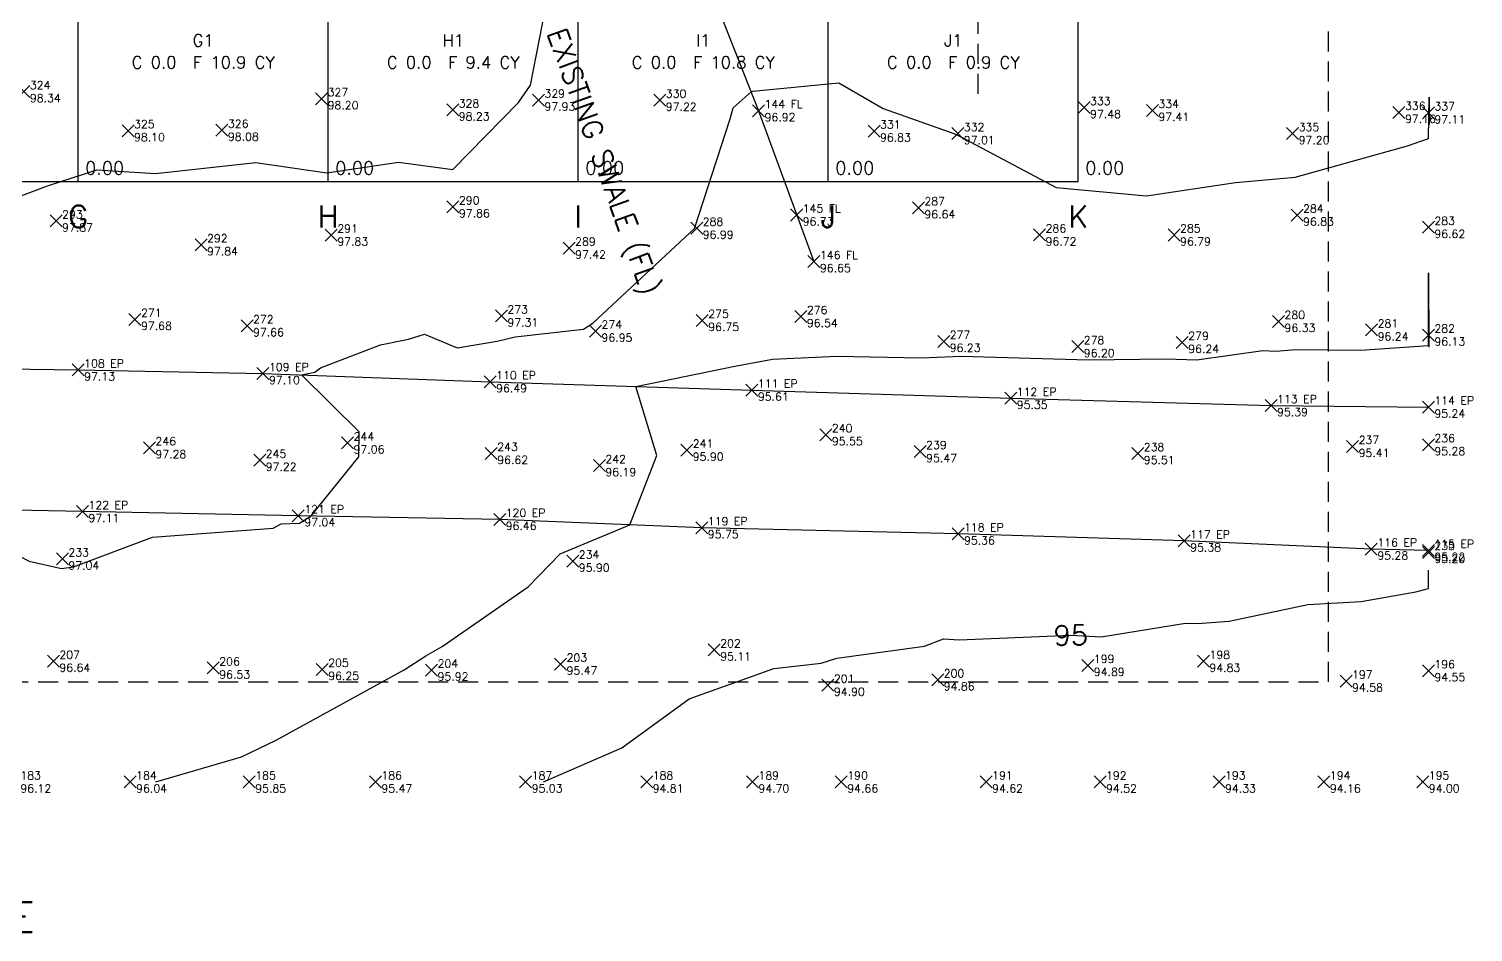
# Model space of a CAD drawing. Extents: x 4979 to 5775, y 4910 to 5221.
# Drawn here: x 5160.1 to 5304.5, y 4935 to 5025.2 of the extents above; entities that cross this region are included whole.
import ezdxf
from ezdxf.enums import TextEntityAlignment as Align

# ---------------------------------------------------------------- set-up
doc = ezdxf.new("R2010")
doc.units = 0
doc.header["$LTSCALE"] = 4
doc.header["$MEASUREMENT"] = 0
doc.header["$PDMODE"] = 3
doc.header["$PDSIZE"] = 0.6
doc.linetypes.add('DASHED', pattern=[0.75, 0.5, -0.25])
for name, color, linetype in [('C-ANNO-TEXT', 7, 'CONTINUOUS'), ('C-VOL-GRID', 8, 'CONTINUOUS'), ('C-VOL-SECT', 5, 'DASHED'), ('V-BNDY', 7, 'DASHED'), ('V-TOPO-BRKL', 6, 'CONTINUOUS'), ('V-TOPO-MAJR', 8, 'CONTINUOUS'), ('V-TOPO-MINR', 9, 'CONTINUOUS'), ('V-TOPO-PNTS', 7, 'CONTINUOUS')]:
    doc.layers.add(name, color=color, linetype=linetype)
doc.styles.add('ROMANS', font='romans')

msp = doc.modelspace()

# ---------------------------------------------------------------- linework, layer by layer
at = {"layer": 'C-VOL-GRID'}
for p, q in [((5165, 5010), (5165, 5180)), ((5190, 5010), (5190, 5180)), ((5215, 5010), (5215, 5180)), ((5240, 5010), (5240, 5180)), ((5265, 5010), (5265, 5180)), ((5015, 5010), (5265, 5010))]:
    msp.add_line(p, q, dxfattribs=at)
at = {"layer": 'C-VOL-SECT'}
for p, q in [((5190, 5018.75), (5190, 5179.75)), ((5240, 5018.75), (5240, 5179.75)), ((5255, 5018.75), (5255, 5179.75))]:
    msp.add_line(p, q, dxfattribs=at)
at = {"layer": 'V-BNDY'}
msp.add_lwpolyline([(4990, 4960), (5290, 4960), (5290, 5180), (4990, 5180)], close=True, dxfattribs=at)
at = {"layer": 'V-TOPO-BRKL'}
for points in [[(5164.87, 5190, 108.345), (5168.126, 5175.75, 105.844), (5170.219, 5161.844, 104.744), (5174.157, 5147.98, 104.078), (5178.161, 5134.657, 103.525), (5182.09, 5123.37, 103.007), (5186.531, 5111.389, 102.279), (5193.172, 5097.186, 101.203), (5199.841, 5083.99, 100.179), (5207.923, 5070.053, 99.312), (5214.448, 5056.542, 98.689), (5221.255, 5044.797, 98.251), (5227.669, 5030.687, 97.488), (5233.031, 5017.073, 96.922), (5236.84, 5006.65, 96.727), (5238.565, 5002, 96.648)], [(4980, 4988.635, 99.144), (5005.07, 4989.407, 99.15), (5029.261, 4990.33, 98.6), (5048.581, 4990.912, 98.152), (5074.745, 4991.001, 97.848), (5094.064, 4991.691, 97.7), (5112.224, 4991.36, 97.383), (5138.514, 4991.56, 97.052), (5165.005, 4991.167, 97.129), (5183.478, 4990.809, 97.104), (5206.196, 4989.987, 96.493), (5232.363, 4989.153, 95.607), (5258.246, 4988.333, 95.347), (5284.271, 4987.609, 95.39), (5300, 4987.462, 95.237)], [(5300, 4973.135, 95.219), (5294.297, 4973.274, 95.279), (5275.587, 4974.087, 95.382), (5252.971, 4974.786, 95.365), (5227.358, 4975.404, 95.746), (5207.145, 4976.236, 96.46), (5187.013, 4976.6, 97.037), (5165.436, 4977.022, 97.107), (5143.361, 4977.452, 97.017), (5117.314, 4977.532, 97.273), (5096.217, 4977.233, 97.631), (5075.786, 4977.328, 97.86), (5052.42, 4976.768, 98.06), (5027.035, 4976.232, 98.644), (5000.178, 4975.259, 99.196), (4980, 4974.649, 99.139)]]:
    msp.add_polyline3d(points, dxfattribs=at)
at = {"layer": 'V-TOPO-MAJR', "elevation": 95}
msp.add_lwpolyline([(5211.5107, 4950), (5219.3485, 4953.412), (5226.0884, 4958.2959), (5234.5681, 4961.3436), (5239.2989, 4961.8579), (5240.8662, 4962.3639), (5249.6116, 4963.5651), (5251.511, 4964.2888), (5253.0767, 4964.2063), (5264.2468, 4964.6649), (5267.2895, 4964.511), (5275.7229, 4965.8784), (5276.9116, 4965.8225), (5280.0765, 4966.0666), (5287.9342, 4967.7234), (5293.2953, 4968.0381), (5298.7565, 4969.0086), (5300, 4969.3385), (5300.0126, 4971.1756)], dxfattribs=at)
at = {"layer": 'V-TOPO-MINR'}
for points, elevation in [([(5155.1023, 5007.0149), (5161.9265, 5009.5502), (5166.8684, 5011.1629), (5172.728, 5010.794), (5182.754, 5011.8875), (5189.8685, 5010.8708), (5197.03, 5011.9404), (5202.4625, 5011.1852), (5209.0377, 5017.9022), (5210.2234, 5019.6178), (5212.0184, 5028.8437)], 98), ([(5154.9015, 4974.7264), (5160.0905, 4972.0502), (5163.3442, 4971.3404), (5164.5243, 4971.4957), (5172.4493, 4974.4705), (5184.501, 4975.3553), (5185.2901, 4975.7942), (5187.1257, 4975.8757), (5188.304, 4976.5767), (5193.061, 4982.4989), (5193.091, 4984.979), (5187.3449, 4990.6691), (5188.6593, 4990.9442), (5189.2214, 4991.3826), (5195.233, 4993.6685), (5198.0363, 4994.2277), (5199.6292, 4994.7579), (5202.9109, 4993.3671), (5206.8924, 4994.0572), (5208.7072, 4994.4733), (5215.5184, 4995.2425), (5216.4697, 4995.858), (5226.6113, 5005.2972), (5230.1943, 5016.2562), (5230.4808, 5017.3439), (5232.2921, 5018.9491), (5232.4558, 5019.0092), (5241.0459, 5019.8516), (5245.4742, 5017.2783), (5252.5696, 5014.7987), (5253.1789, 5014.5095), (5262.7901, 5009.4097), (5271.8177, 5008.5583), (5280.7069, 5009.8918), (5286.6671, 5010.4222), (5297.9155, 5013.562), (5300, 5014.2877), (5300.0637, 5018.4371), (5300.0686, 5015.6829)], 97), ([(5172.7704, 4950), (5181.3159, 4952.5066), (5184.8115, 4954.1705), (5197.5871, 4961.1966), (5199.7776, 4962.6027), (5201.3988, 4963.5265), (5209.9833, 4969.4959), (5213.1945, 4972.786), (5220.1674, 4975.7), (5222.8444, 4982.6244), (5220.7562, 4989.5229), (5230.6509, 4991.5559), (5234.4336, 4992.2598), (5240.8665, 4992.5514), (5249.2808, 4992.3865), (5253.3028, 4992.5296), (5266.0302, 4992.1668), (5273.7376, 4992.2934), (5276.8475, 4992.1709), (5283.4539, 4993.1117), (5284.7541, 4993.0563), (5286.7287, 4993.2082), (5293.2254, 4993.1464), (5300, 4993.6217), (5300.0276, 5000.8676), (5300.0406, 4993.4293)], 96), ([(5299.3168, 4950), (5299.444, 4950.0404)], 94)]:
    msp.add_lwpolyline(points, dxfattribs=dict(at, elevation=elevation))
at = {"layer": 'V-TOPO-PNTS'}
for p in [(5159.575, 5018.979, 98.345), (5189.344, 5018.265, 98.202), (5211.023, 5018.13, 97.931), (5223.157, 5018.122, 97.224), (5265.58, 5017.389, 97.477), (5202.449, 5017.146, 98.229), (5233.031, 5017.073, 96.922), (5272.405, 5017.097, 97.406), (5297.061, 5016.9, 97.157), (5300, 5016.858, 97.111), (5169.984, 5015.076, 98.098), (5179.376, 5015.124, 98.076), (5244.573, 5015.042, 96.834), (5252.955, 5014.787, 97.008), (5286.43, 5014.784, 97.197), (5202.471, 5007.463, 97.857), (5249.012, 5007.371, 96.641), (5162.799, 5006.052, 97.872), (5236.84, 5006.65, 96.727), (5286.873, 5006.636, 96.829), (5190.31, 5004.648, 97.83), (5226.847, 5005.334, 96.992), (5261.129, 5004.659, 96.716), (5274.577, 5004.652, 96.789), (5300, 5005.419, 96.617), (5177.292, 5003.672, 97.837), (5214.092, 5003.342, 97.425), (5238.565, 5002, 96.648), (5170.682, 4996.222, 97.678), (5207.321, 4996.562, 97.312), (5227.401, 4996.117, 96.746), (5237.263, 4996.505, 96.537), (5285.017, 4996.021, 96.332), (5181.884, 4995.577, 97.663), (5216.727, 4995.048, 96.954), (5294.329, 4995.166, 96.241), (5300, 4994.655, 96.128), (5251.539, 4994.027, 96.233), (5264.947, 4993.499, 96.204), (5275.392, 4993.922, 96.242), (5165.005, 4991.167, 97.129), (5183.478, 4990.809, 97.104), (5206.196, 4989.987, 96.493), (5232.363, 4989.153, 95.607), (5258.246, 4988.333, 95.347), (5284.271, 4987.609, 95.39), (5300, 4987.462, 95.237), (5239.759, 4984.695, 95.545), (5172.131, 4983.4, 97.279), (5191.942, 4983.882, 97.063), (5206.303, 4982.829, 96.616), (5225.848, 4983.157, 95.902), (5249.189, 4983.015, 95.469), (5270.946, 4982.818, 95.514), (5292.428, 4983.521, 95.409), (5300, 4983.697, 95.28), (5183.152, 4982.147, 97.218), (5217.113, 4981.608, 96.187), (5165.436, 4977.022, 97.107), (5187.013, 4976.6, 97.037), (5207.145, 4976.236, 96.46), (5227.358, 4975.404, 95.746), (5252.971, 4974.786, 95.365), (5275.587, 4974.087, 95.382), (5294.297, 4973.274, 95.279), (5300, 4973.135, 95.219), (5300, 4972.94, 95.198), (5163.428, 4972.288, 97.037), (5214.457, 4972.066, 95.904), (5228.596, 4963.196, 95.114), (5162.524, 4962.069, 96.638), (5178.509, 4961.389, 96.528), (5189.402, 4961.252, 96.253), (5200.337, 4961.178, 95.915), (5213.235, 4961.774, 95.473), (5265.952, 4961.648, 94.888), (5277.515, 4962.058, 94.826), (5300, 4961.117, 94.548), (5239.964, 4959.67, 94.897), (5250.943, 4960.205, 94.858), (5291.773, 4960.081, 94.576), (5170.201, 4950, 96.041), (5182.108, 4950, 95.851), (5194.722, 4950, 95.47), (5209.744, 4950, 95.033), (5221.843, 4950, 94.807), (5232.42, 4950, 94.703), (5241.302, 4950, 94.664), (5255.786, 4950, 94.621), (5267.176, 4950, 94.517), (5279.072, 4950, 94.335), (5289.554, 4950, 94.156), (5299.442, 4950, 93.998)]:
    msp.add_point(p, dxfattribs=at)

# ---------------------------------------------------------------- texts
at = {"layer": 'C-ANNO-TEXT', "style": 'ROMANS'}
msp.add_text('EXISTING SWALE (FL)', height=2, rotation=290, dxfattribs=at).set_placement((5217.5924, 5012), align=Align.MIDDLE_CENTER)
msp.add_text('EARTHWORK CUT AND FILL - COMMERCIAL SITE PAD AND PARKING - PORTFOLIO SAMPLE', height=3, dxfattribs=at).set_placement((4980, 4935))
at = {"layer": 'C-VOL-GRID', "style": 'ROMANS'}
for s, height, p in [('G1', 1.2, (5177.5, 5024.1)), ('H1', 1.2, (5202.5, 5024.1)), ('I1', 1.2, (5227.5, 5024.1)), ('J1', 1.2, (5252.5, 5024.1)), ('C 0.0  F 10.9 CY', 1.2, (5177.5, 5021.9)), ('C 0.0  F 9.4 CY', 1.2, (5202.5, 5021.9)), ('C 0.0  F 10.8 CY', 1.2, (5227.5, 5021.9)), ('C 0.0  F 0.9 CY', 1.2, (5252.5, 5021.9)), ('G', 2.2, (5165, 5006.5)), ('H', 2.2, (5190, 5006.5)), ('I', 2.2, (5215, 5006.5)), ('J', 2.2, (5240, 5006.5)), ('K', 2.2, (5265, 5006.5))]:
    msp.add_text(s, height=height, dxfattribs=at).set_placement(p, align=Align.MIDDLE_CENTER)
for p in [(5165.7, 5010.7), (5190.7, 5010.7), (5215.7, 5010.7), (5240.7, 5010.7), (5265.7, 5010.7)]:
    msp.add_text('0.00', height=1.3, dxfattribs=at).set_placement(p)
at = {"layer": 'V-TOPO-MAJR', "style": 'ROMANS'}
msp.add_text('95', height=2, rotation=1.228, dxfattribs=at).set_placement((5264.2468, 4964.6649), align=Align.MIDDLE_CENTER)
at = {"layer": 'V-TOPO-PNTS', "style": 'ROMANS'}
for s, p in [('324', (5160.175, 5019.229)), ('98.34', (5160.175, 5017.929)), ('327', (5189.944, 5018.515)), ('98.20', (5189.944, 5017.215)), ('328', (5203.049, 5017.396)), ('329', (5211.623, 5018.38)), ('330', (5223.757, 5018.372)), ('144 FL', (5233.631, 5017.323)), ('333', (5266.18, 5017.639)), ('334', (5273.005, 5017.347)), ('336', (5297.661, 5017.15)), ('98.23', (5203.049, 5016.096)), ('97.93', (5211.623, 5017.08)), ('97.22', (5223.757, 5017.072)), ('96.92', (5233.631, 5016.023)), ('97.48', (5266.18, 5016.339)), ('97.41', (5273.005, 5016.047)), ('97.16', (5297.661, 5015.85)), ('337', (5300.6, 5017.108)), ('97.11', (5300.6, 5015.808)), ('325', (5170.584, 5015.326)), ('326', (5179.976, 5015.374)), ('331', (5245.173, 5015.292)), ('332', (5253.555, 5015.037)), ('335', (5287.03, 5015.034)), ('98.10', (5170.584, 5014.026)), ('98.08', (5179.976, 5014.074)), ('96.83', (5245.173, 5013.992)), ('97.01', (5253.555, 5013.737)), ('97.20', (5287.03, 5013.734)), ('290', (5203.071, 5007.713)), ('287', (5249.612, 5007.621)), ('293', (5163.399, 5006.302)), ('97.86', (5203.071, 5006.413)), ('288', (5227.447, 5005.584)), ('96.73', (5237.44, 5005.6)), ('145 FL', (5237.44, 5006.9)), ('96.64', (5249.612, 5006.321)), ('284', (5287.473, 5006.886)), ('96.83', (5287.473, 5005.586)), ('283', (5300.6, 5005.669)), ('97.87', (5163.399, 5005.002)), ('291', (5190.91, 5004.898)), ('96.99', (5227.447, 5004.284)), ('286', (5261.729, 5004.909)), ('285', (5275.177, 5004.902)), ('96.62', (5300.6, 5004.369)), ('292', (5177.892, 5003.922)), ('97.83', (5190.91, 5003.598)), ('289', (5214.692, 5003.592)), ('96.72', (5261.729, 5003.609)), ('96.79', (5275.177, 5003.602)), ('97.84', (5177.892, 5002.622)), ('97.42', (5214.692, 5002.292)), ('146 FL', (5239.165, 5002.25)), ('96.65', (5239.165, 5000.95)), ('271', (5171.282, 4996.472)), ('272', (5182.484, 4995.827)), ('273', (5207.921, 4996.812)), ('97.31', (5207.921, 4995.512)), ('275', (5228.001, 4996.367)), ('276', (5237.863, 4996.755)), ('280', (5285.617, 4996.271)), ('97.68', (5171.282, 4995.172)), ('97.66', (5182.484, 4994.527)), ('274', (5217.327, 4995.298)), ('96.75', (5228.001, 4995.067)), ('96.54', (5237.863, 4995.455)), ('277', (5252.139, 4994.277)), ('279', (5275.992, 4994.172)), ('96.33', (5285.617, 4994.971)), ('281', (5294.929, 4995.416)), ('96.24', (5294.929, 4994.116)), ('282', (5300.6, 4994.905)), ('96.95', (5217.327, 4993.998)), ('96.23', (5252.139, 4992.977)), ('278', (5265.547, 4993.749)), ('96.24', (5275.992, 4992.872)), ('96.13', (5300.6, 4993.605)), ('108 EP', (5165.605, 4991.417)), ('96.20', (5265.547, 4992.449)), ('97.13', (5165.605, 4990.117)), ('97.10', (5184.078, 4989.759)), ('109 EP', (5184.078, 4991.059)), ('110 EP', (5206.796, 4990.237)), ('96.49', (5206.796, 4988.937)), ('111 EP', (5232.963, 4989.403)), ('112 EP', (5258.846, 4988.583)), ('95.61', (5232.963, 4988.103)), ('95.35', (5258.846, 4987.283)), ('113 EP', (5284.871, 4987.859)), ('114 EP', (5300.6, 4987.712)), ('95.39', (5284.871, 4986.559)), ('95.24', (5300.6, 4986.412)), ('244', (5192.542, 4984.132)), ('240', (5240.359, 4984.945)), ('236', (5300.6, 4983.947)), ('246', (5172.731, 4983.65)), ('97.06', (5192.542, 4982.832)), ('243', (5206.903, 4983.079)), ('241', (5226.448, 4983.407)), ('95.55', (5240.359, 4983.645)), ('239', (5249.789, 4983.265)), ('238', (5271.546, 4983.068)), ('237', (5293.028, 4983.771)), ('95.41', (5293.028, 4982.471)), ('95.28', (5300.6, 4982.647)), ('97.28', (5172.731, 4982.35)), ('245', (5183.752, 4982.397)), ('97.22', (5183.752, 4981.097)), ('96.62', (5206.903, 4981.779)), ('242', (5217.713, 4981.858)), ('95.90', (5226.448, 4982.107)), ('95.47', (5249.789, 4981.965)), ('95.51', (5271.546, 4981.768)), ('96.19', (5217.713, 4980.558)), ('122 EP', (5166.036, 4977.272)), ('121 EP', (5187.613, 4976.85)), ('97.11', (5166.036, 4975.972)), ('97.04', (5187.613, 4975.55)), ('120 EP', (5207.745, 4976.486)), ('119 EP', (5227.958, 4975.654)), ('96.46', (5207.745, 4975.186)), ('95.75', (5227.958, 4974.354)), ('118 EP', (5253.571, 4975.036)), ('117 EP', (5276.187, 4974.337)), ('233', (5164.028, 4972.538)), ('95.36', (5253.571, 4973.736)), ('95.38', (5276.187, 4973.037)), ('116 EP', (5294.897, 4973.524)), ('235', (5300.6, 4973.19)), ('115 EP', (5300.6, 4973.385)), ('97.04', (5164.028, 4971.238)), ('234', (5215.057, 4972.316)), ('95.90', (5215.057, 4971.016)), ('95.28', (5294.897, 4972.224)), ('95.22', (5300.6, 4972.085)), ('95.20', (5300.6, 4971.89)), ('207', (5163.124, 4962.319)), ('202', (5229.196, 4963.446)), ('198', (5278.115, 4962.308)), ('96.64', (5163.124, 4961.019)), ('206', (5179.109, 4961.639)), ('205', (5190.002, 4961.502)), ('204', (5200.937, 4961.428)), ('203', (5213.835, 4962.024)), ('95.11', (5229.196, 4962.146)), ('199', (5266.552, 4961.898)), ('94.83', (5278.115, 4961.008)), ('196', (5300.6, 4961.367)), ('96.53', (5179.109, 4960.339)), ('96.25', (5190.002, 4960.202)), ('95.92', (5200.937, 4960.128)), ('95.47', (5213.835, 4960.724)), ('201', (5240.564, 4959.92)), ('200', (5251.543, 4960.455)), ('94.89', (5266.552, 4960.598)), ('197', (5292.373, 4960.331)), ('94.55', (5300.6, 4960.067)), ('94.90', (5240.564, 4958.62)), ('94.86', (5251.543, 4959.155)), ('94.58', (5292.373, 4959.031)), ('183', (5159.223, 4950.25)), ('184', (5170.801, 4950.25)), ('185', (5182.708, 4950.25)), ('186', (5195.322, 4950.25)), ('187', (5210.344, 4950.25)), ('188', (5222.443, 4950.25)), ('189', (5233.02, 4950.25)), ('190', (5241.902, 4950.25)), ('191', (5256.386, 4950.25)), ('192', (5267.776, 4950.25)), ('193', (5279.672, 4950.25)), ('194', (5290.154, 4950.25)), ('195', (5300.042, 4950.25)), ('96.12', (5159.223, 4948.95)), ('96.04', (5170.801, 4948.95)), ('95.85', (5182.708, 4948.95)), ('95.47', (5195.322, 4948.95)), ('95.03', (5210.344, 4948.95)), ('94.81', (5222.443, 4948.95)), ('94.70', (5233.02, 4948.95)), ('94.66', (5241.902, 4948.95)), ('94.62', (5256.386, 4948.95)), ('94.52', (5267.776, 4948.95)), ('94.33', (5279.672, 4948.95)), ('94.16', (5290.154, 4948.95)), ('94.00', (5300.042, 4948.95))]:
    msp.add_text(s, height=0.8, dxfattribs=at).set_placement(p)

doc.saveas('drawing.dxf')
